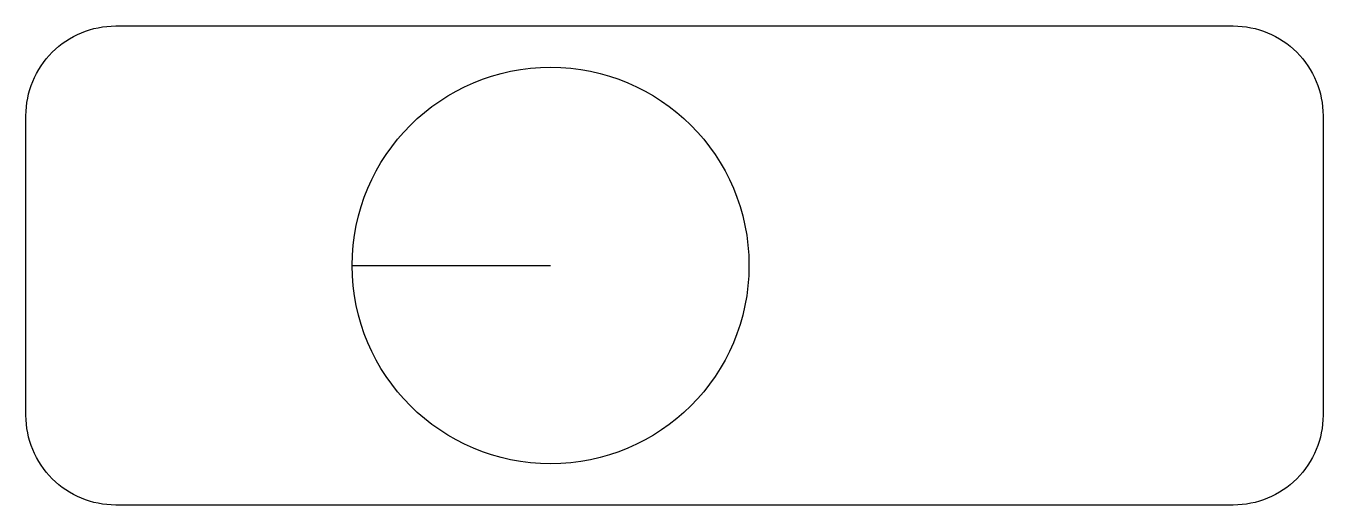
# Model space of a CAD drawing. Header units: millimetres. Extents: x 0 to 43.3, y 0 to 16.
import ezdxf

# ---------------------------------------------------------------- set-up
doc = ezdxf.new("R2010")
doc.units = ezdxf.units.MM

msp = doc.modelspace()

# ---------------------------------------------------------------- linework, layer by layer
msp.add_line((10.9, 8), (17.525, 8))
msp.add_lwpolyline([(3, 16), (40.325, 16, -0.414214), (43.325, 13), (43.325, 3, -0.414214), (40.325, 0), (3, 0, -0.414214), (0, 3), (0, 13, -0.414214)], format="xyb", close=True)
msp.add_circle((17.525, 8), 6.625)

doc.saveas('drawing.dxf')
